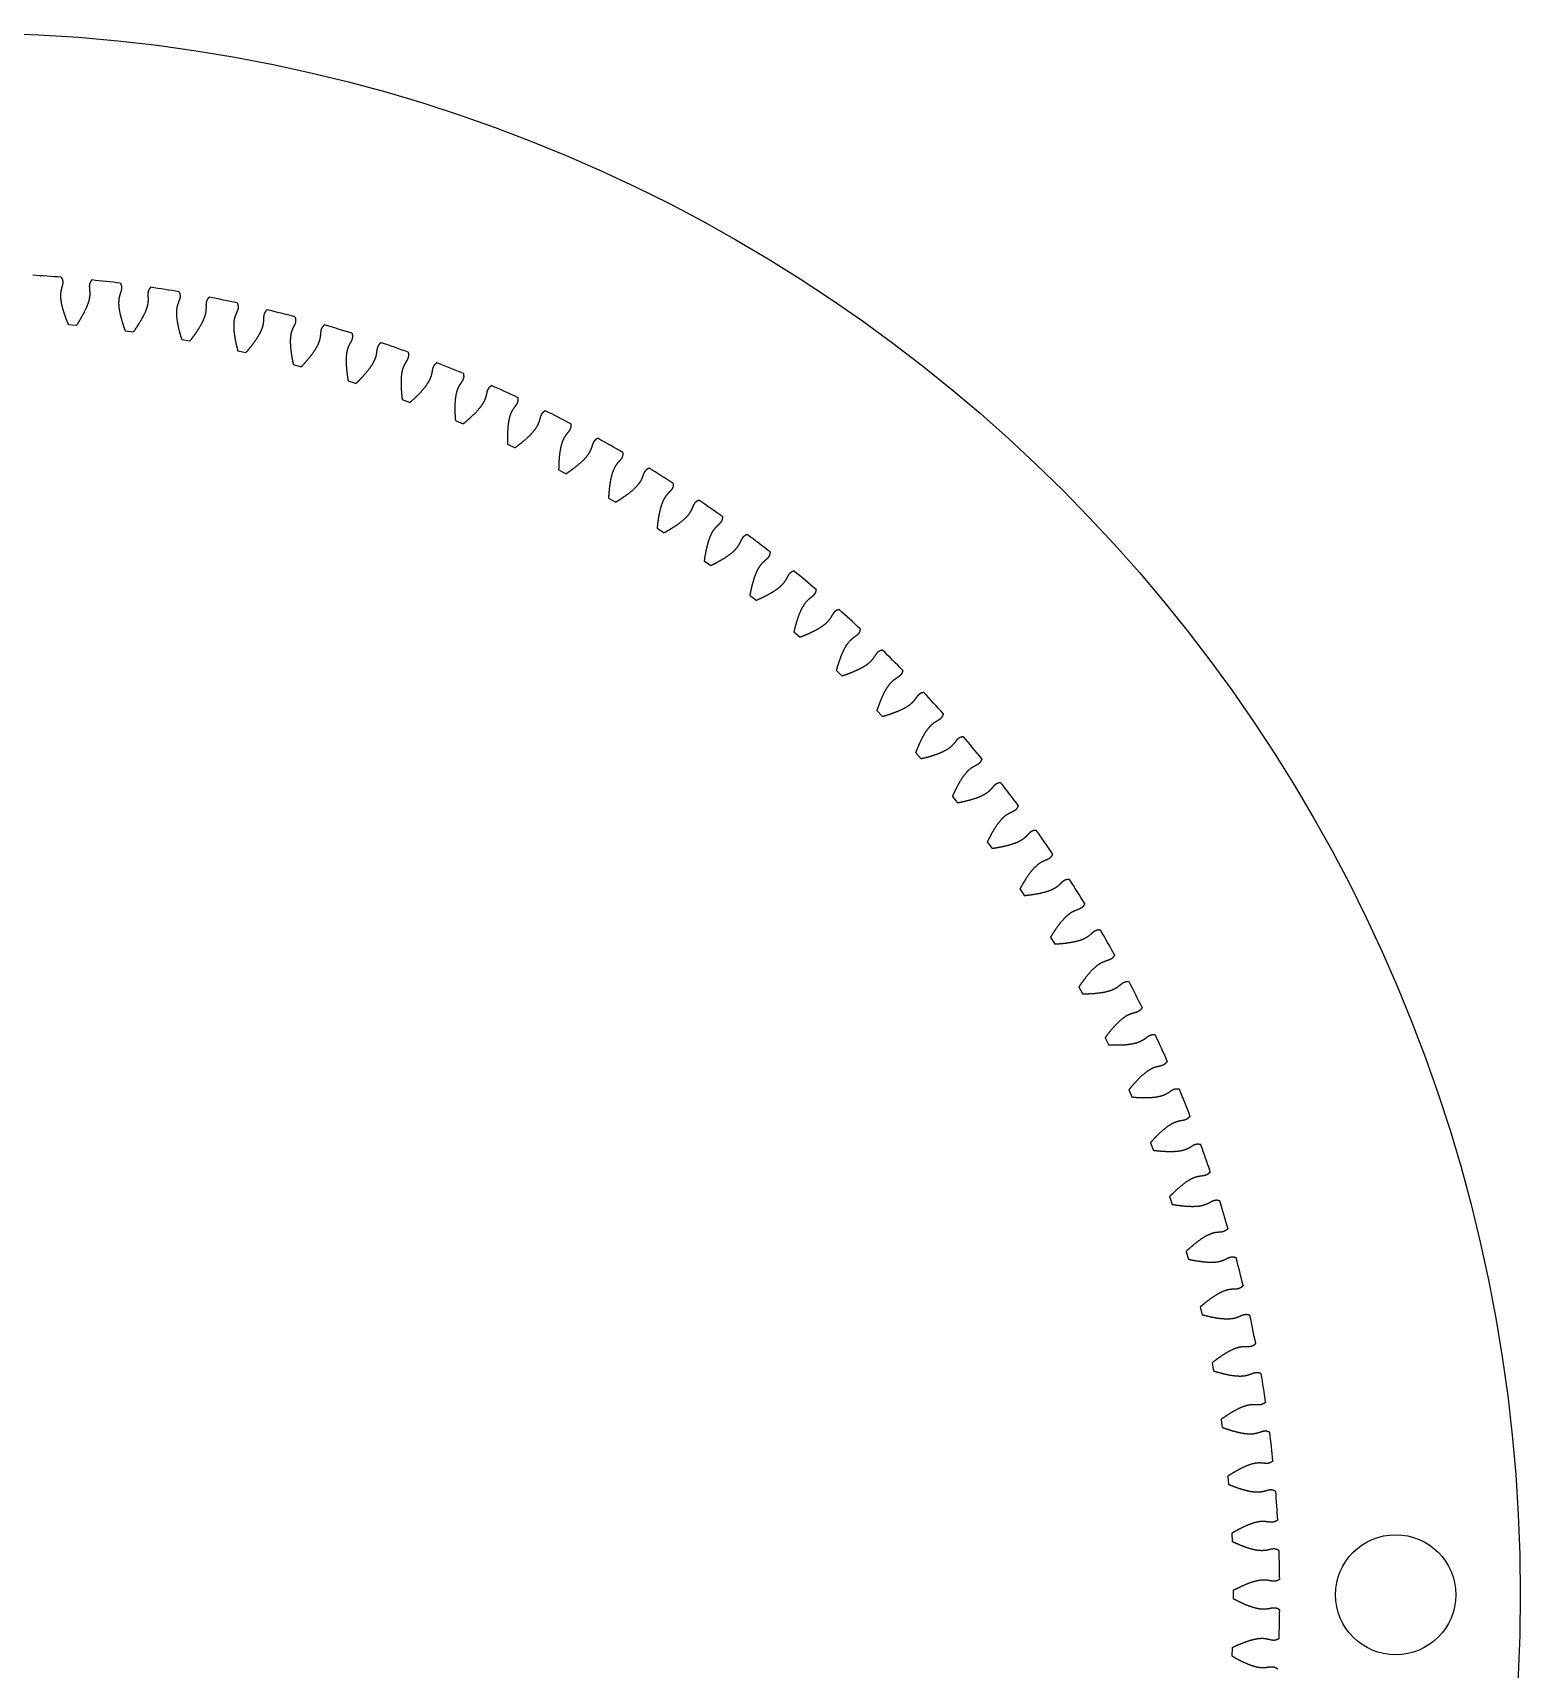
# Model space of a CAD drawing. Header units: millimetres. Extents: x 8 to 86, y -86 to -8.
# Drawn here: x 48.86 to 86, y -48.86 to -8 of the extents above; entities that cross this region are included whole.
import ezdxf

# ---------------------------------------------------------------- set-up
doc = ezdxf.new("R2010")
doc.units = ezdxf.units.MM
doc.layers.get('0').update_dxf_attribs({"linetype": 'CONTINUOUS'})

msp = doc.modelspace()

# ---------------------------------------------------------------- linework, layer by layer
for p, q in [((49.747, -15.284), (49.955, -15.303)), ((51.167, -15.439), (51.374, -15.467)), ((52.579, -15.658), (52.784, -15.695)), ((53.979, -15.94), (54.183, -15.986)), ((55.366, -16.284), (55.567, -16.34)), ((56.735, -16.691), (56.934, -16.755)), ((58.085, -17.158), (58.281, -17.231)), ((59.413, -17.685), (59.605, -17.767)), ((60.716, -18.272), (60.904, -18.362)), ((61.991, -18.916), (62.175, -19.015)), ((63.236, -19.617), (63.415, -19.724)), ((64.448, -20.373), (64.622, -20.488)), ((65.625, -21.182), (65.794, -21.305)), ((66.764, -22.044), (66.928, -22.174)), ((67.864, -22.956), (68.022, -23.093)), ((68.922, -23.916), (69.073, -24.061)), ((69.935, -24.923), (70.08, -25.074)), ((70.903, -25.974), (71.041, -26.132)), ((71.822, -27.068), (71.953, -27.231)), ((72.691, -28.201), (72.814, -28.371)), ((73.509, -29.373), (73.624, -29.548)), ((74.273, -30.58), (74.38, -30.76)), ((74.982, -31.82), (75.081, -32.004)), ((75.635, -33.091), (75.726, -33.279)), ((76.23, -34.39), (76.313, -34.582)), ((76.767, -35.714), (76.84, -35.91)), ((77.243, -37.06), (77.308, -37.259)), ((77.658, -38.427), (77.714, -38.629)), ((78.012, -39.811), (78.059, -40.015)), ((78.304, -41.21), (78.341, -41.416)), ((78.532, -42.62), (78.56, -42.828)), ((78.696, -44.039), (78.715, -44.248)), ((78.797, -45.464), (78.807, -45.673)), ((78.834, -46.893), (78.834, -47.102)), ((78.807, -48.321), (78.798, -48.53))]:
    msp.add_line(p, q)
for centre, radius in [((47, -47), 39), ((82.889, -47), 1.5)]:
    msp.add_circle(centre, radius)
for start, end in [(85.5287, 86.7685), (82.9573, 84.1971), (80.3859, 81.6257), (77.8144, 79.0543), (75.243, 76.4828), (72.6716, 73.9114), (70.1002, 71.34), (67.5287, 68.7685), (64.9573, 66.1971), (62.3859, 63.6257), (59.8144, 61.0543), (57.243, 58.4828), (54.6716, 55.9114), (52.1002, 53.34), (49.5287, 50.7685), (46.9573, 48.1971), (44.3859, 45.6257), (41.8144, 43.0543), (39.243, 40.4828), (36.6716, 37.9114), (34.1002, 35.34), (31.5287, 32.7685), (28.9573, 30.1971), (26.3859, 27.6257), (23.8144, 25.0543), (21.243, 22.4828), (18.6716, 19.9114), (16.1002, 17.34), (13.5287, 14.7685), (10.9573, 12.1971), (8.3859, 9.6257), (5.8144, 7.0543), (3.243, 4.4828), (0.6716, 1.9114), (358.1002, 359.34)]:
    msp.add_arc((47, -47), 32.996, start, end)
for points, knots in [([(49.572, -14.104), (49.579, -14.115), (49.59, -14.136), (49.603, -14.168), (49.613, -14.208), (49.611, -14.257), (49.6, -14.308), (49.583, -14.362), (49.566, -14.425), (49.554, -14.499), (49.551, -14.587), (49.56, -14.692), (49.584, -14.813), (49.622, -14.952), (49.665, -15.077), (49.703, -15.178), (49.732, -15.248), (49.747, -15.284)], [0.1345052, 0.1345052, 0.1345052, 0.1345052, 0.1345052, 0.1345052, 0.2, 0.2666667, 0.3333333, 0.4, 0.4666667, 0.5333333, 0.6, 0.6666667, 0.7333333, 0.8, 0.8666667, 0.9333333, 1, 1, 1, 1, 1, 1]), ([(50.336, -14.173), (50.328, -14.182), (50.313, -14.201), (50.294, -14.23), (50.278, -14.268), (50.271, -14.316), (50.273, -14.368), (50.28, -14.425), (50.286, -14.489), (50.285, -14.564), (50.272, -14.652), (50.244, -14.753), (50.199, -14.868), (50.136, -14.998), (50.072, -15.113), (50.017, -15.206), (49.976, -15.27), (49.955, -15.303)], [0.1347828, 0.1347828, 0.1347828, 0.1347828, 0.1347828, 0.1347828, 0.2, 0.2666667, 0.3333333, 0.4, 0.4666667, 0.5333333, 0.6, 0.6666667, 0.7333333, 0.8, 0.8666667, 0.9333333, 1, 1, 1, 1, 1, 1]), ([(51.046, -14.253), (51.052, -14.264), (51.062, -14.285), (51.074, -14.317), (51.081, -14.358), (51.078, -14.407), (51.064, -14.457), (51.045, -14.511), (51.025, -14.573), (51.009, -14.646), (51.002, -14.734), (51.007, -14.839), (51.026, -14.962), (51.058, -15.102), (51.094, -15.229), (51.128, -15.331), (51.153, -15.403), (51.167, -15.439)], [0.1345052, 0.1345052, 0.1345052, 0.1345052, 0.1345052, 0.1345052, 0.2, 0.2666667, 0.3333333, 0.4, 0.4666667, 0.5333333, 0.6, 0.6666667, 0.7333333, 0.8, 0.8666667, 0.9333333, 1, 1, 1, 1, 1, 1]), ([(51.806, -14.355), (51.797, -14.364), (51.781, -14.383), (51.761, -14.41), (51.743, -14.448), (51.734, -14.496), (51.734, -14.548), (51.738, -14.605), (51.741, -14.669), (51.737, -14.744), (51.72, -14.831), (51.687, -14.931), (51.637, -15.044), (51.569, -15.171), (51.5, -15.283), (51.44, -15.373), (51.397, -15.436), (51.374, -15.467)], [0.1347828, 0.1347828, 0.1347828, 0.1347828, 0.1347828, 0.1347828, 0.2, 0.2666667, 0.3333333, 0.4, 0.4666667, 0.5333333, 0.6, 0.6666667, 0.7333333, 0.8, 0.8666667, 0.9333333, 1, 1, 1, 1, 1, 1]), ([(52.511, -14.467), (52.516, -14.478), (52.526, -14.501), (52.536, -14.533), (52.542, -14.574), (52.536, -14.623), (52.52, -14.672), (52.498, -14.725), (52.476, -14.786), (52.457, -14.858), (52.446, -14.946), (52.446, -15.051), (52.459, -15.175), (52.485, -15.316), (52.516, -15.444), (52.545, -15.548), (52.567, -15.621), (52.579, -15.658)], [0.1345052, 0.1345052, 0.1345052, 0.1345052, 0.1345052, 0.1345052, 0.2, 0.2666667, 0.3333333, 0.4, 0.4666667, 0.5333333, 0.6, 0.6666667, 0.7333333, 0.8, 0.8666667, 0.9333333, 1, 1, 1, 1, 1, 1]), ([(53.265, -14.604), (53.256, -14.612), (53.24, -14.63), (53.219, -14.657), (53.199, -14.693), (53.187, -14.741), (53.185, -14.793), (53.187, -14.85), (53.187, -14.915), (53.179, -14.989), (53.158, -15.075), (53.121, -15.173), (53.066, -15.285), (52.992, -15.408), (52.918, -15.517), (52.855, -15.604), (52.808, -15.665), (52.784, -15.695)], [0.1347828, 0.1347828, 0.1347828, 0.1347828, 0.1347828, 0.1347828, 0.2, 0.2666667, 0.3333333, 0.4, 0.4666667, 0.5333333, 0.6, 0.6666667, 0.7333333, 0.8, 0.8666667, 0.9333333, 1, 1, 1, 1, 1, 1]), ([(53.965, -14.747), (53.97, -14.759), (53.978, -14.781), (53.987, -14.814), (53.991, -14.855), (53.983, -14.904), (53.965, -14.953), (53.941, -15.004), (53.915, -15.064), (53.893, -15.136), (53.879, -15.223), (53.874, -15.328), (53.881, -15.452), (53.901, -15.594), (53.926, -15.723), (53.95, -15.829), (53.969, -15.902), (53.979, -15.94)], [0.1345052, 0.1345052, 0.1345052, 0.1345052, 0.1345052, 0.1345052, 0.2, 0.2666667, 0.3333333, 0.4, 0.4666667, 0.5333333, 0.6, 0.6666667, 0.7333333, 0.8, 0.8666667, 0.9333333, 1, 1, 1, 1, 1, 1]), ([(54.712, -14.918), (54.703, -14.926), (54.686, -14.943), (54.663, -14.968), (54.642, -15.004), (54.628, -15.051), (54.624, -15.103), (54.623, -15.16), (54.62, -15.225), (54.609, -15.299), (54.584, -15.384), (54.543, -15.48), (54.483, -15.589), (54.404, -15.709), (54.325, -15.814), (54.257, -15.898), (54.208, -15.957), (54.183, -15.986)], [0.1347828, 0.1347828, 0.1347828, 0.1347828, 0.1347828, 0.1347828, 0.2, 0.2666667, 0.3333333, 0.4, 0.4666667, 0.5333333, 0.6, 0.6666667, 0.7333333, 0.8, 0.8666667, 0.9333333, 1, 1, 1, 1, 1, 1]), ([(55.405, -15.092), (55.409, -15.104), (55.417, -15.127), (55.424, -15.16), (55.426, -15.201), (55.416, -15.25), (55.396, -15.297), (55.369, -15.348), (55.341, -15.406), (55.316, -15.477), (55.297, -15.563), (55.288, -15.668), (55.29, -15.792), (55.303, -15.936), (55.322, -16.066), (55.342, -16.172), (55.357, -16.246), (55.366, -16.284)], [0.1345052, 0.1345052, 0.1345052, 0.1345052, 0.1345052, 0.1345052, 0.2, 0.2666667, 0.3333333, 0.4, 0.4666667, 0.5333333, 0.6, 0.6666667, 0.7333333, 0.8, 0.8666667, 0.9333333, 1, 1, 1, 1, 1, 1]), ([(56.144, -15.296), (56.134, -15.304), (56.116, -15.32), (56.093, -15.344), (56.07, -15.379), (56.054, -15.426), (56.047, -15.477), (56.044, -15.534), (56.038, -15.598), (56.024, -15.672), (55.995, -15.756), (55.949, -15.85), (55.885, -15.956), (55.8, -16.073), (55.717, -16.174), (55.645, -16.255), (55.594, -16.311), (55.567, -16.34)], [0.1347828, 0.1347828, 0.1347828, 0.1347828, 0.1347828, 0.1347828, 0.2, 0.2666667, 0.3333333, 0.4, 0.4666667, 0.5333333, 0.6, 0.6666667, 0.7333333, 0.8, 0.8666667, 0.9333333, 1, 1, 1, 1, 1, 1]), ([(56.828, -15.501), (56.832, -15.513), (56.838, -15.537), (56.844, -15.57), (56.844, -15.611), (56.832, -15.659), (56.809, -15.706), (56.781, -15.755), (56.75, -15.812), (56.722, -15.882), (56.699, -15.967), (56.685, -16.071), (56.682, -16.195), (56.688, -16.339), (56.702, -16.47), (56.717, -16.577), (56.729, -16.652), (56.735, -16.691)], [0.1345052, 0.1345052, 0.1345052, 0.1345052, 0.1345052, 0.1345052, 0.2, 0.2666667, 0.3333333, 0.4, 0.4666667, 0.5333333, 0.6, 0.6666667, 0.7333333, 0.8, 0.8666667, 0.9333333, 1, 1, 1, 1, 1, 1]), ([(57.557, -15.738), (57.547, -15.745), (57.528, -15.761), (57.504, -15.784), (57.48, -15.818), (57.462, -15.864), (57.452, -15.915), (57.446, -15.971), (57.438, -16.036), (57.42, -16.108), (57.388, -16.191), (57.338, -16.283), (57.268, -16.386), (57.179, -16.498), (57.091, -16.596), (57.016, -16.674), (56.962, -16.728), (56.934, -16.755)], [0.1347828, 0.1347828, 0.1347828, 0.1347828, 0.1347828, 0.1347828, 0.2, 0.2666667, 0.3333333, 0.4, 0.4666667, 0.5333333, 0.6, 0.6666667, 0.7333333, 0.8, 0.8666667, 0.9333333, 1, 1, 1, 1, 1, 1]), ([(58.231, -15.974), (58.235, -15.986), (58.24, -16.01), (58.244, -16.043), (58.242, -16.085), (58.228, -16.132), (58.204, -16.178), (58.173, -16.226), (58.14, -16.281), (58.108, -16.349), (58.082, -16.434), (58.063, -16.537), (58.054, -16.661), (58.054, -16.805), (58.062, -16.936), (58.072, -17.044), (58.08, -17.119), (58.085, -17.158)], [0.1345052, 0.1345052, 0.1345052, 0.1345052, 0.1345052, 0.1345052, 0.2, 0.2666667, 0.3333333, 0.4, 0.4666667, 0.5333333, 0.6, 0.6666667, 0.7333333, 0.8, 0.8666667, 0.9333333, 1, 1, 1, 1, 1, 1]), ([(58.949, -16.243), (58.939, -16.25), (58.919, -16.264), (58.894, -16.287), (58.868, -16.319), (58.848, -16.364), (58.836, -16.415), (58.828, -16.471), (58.816, -16.535), (58.795, -16.607), (58.76, -16.688), (58.706, -16.778), (58.632, -16.877), (58.537, -16.986), (58.445, -17.08), (58.366, -17.154), (58.31, -17.205), (58.281, -17.231)], [0.1347828, 0.1347828, 0.1347828, 0.1347828, 0.1347828, 0.1347828, 0.2, 0.2666667, 0.3333333, 0.4, 0.4666667, 0.5333333, 0.6, 0.6666667, 0.7333333, 0.8, 0.8666667, 0.9333333, 1, 1, 1, 1, 1, 1]), ([(59.612, -16.509), (59.615, -16.521), (59.619, -16.545), (59.622, -16.579), (59.618, -16.62), (59.602, -16.667), (59.575, -16.711), (59.542, -16.758), (59.507, -16.812), (59.472, -16.878), (59.442, -16.962), (59.419, -17.064), (59.404, -17.187), (59.397, -17.331), (59.399, -17.463), (59.405, -17.57), (59.41, -17.646), (59.413, -17.685)], [0.1345052, 0.1345052, 0.1345052, 0.1345052, 0.1345052, 0.1345052, 0.2, 0.2666667, 0.3333333, 0.4, 0.4666667, 0.5333333, 0.6, 0.6666667, 0.7333333, 0.8, 0.8666667, 0.9333333, 1, 1, 1, 1, 1, 1]), ([(60.317, -16.81), (60.306, -16.817), (60.286, -16.83), (60.26, -16.851), (60.233, -16.883), (60.21, -16.927), (60.197, -16.977), (60.186, -17.033), (60.171, -17.096), (60.147, -17.167), (60.108, -17.246), (60.05, -17.333), (59.971, -17.43), (59.872, -17.534), (59.775, -17.623), (59.694, -17.694), (59.636, -17.743), (59.605, -17.767)], [0.1347828, 0.1347828, 0.1347828, 0.1347828, 0.1347828, 0.1347828, 0.2, 0.2666667, 0.3333333, 0.4, 0.4666667, 0.5333333, 0.6, 0.6666667, 0.7333333, 0.8, 0.8666667, 0.9333333, 1, 1, 1, 1, 1, 1]), ([(60.967, -17.105), (60.969, -17.118), (60.973, -17.142), (60.974, -17.176), (60.968, -17.217), (60.95, -17.263), (60.921, -17.306), (60.886, -17.351), (60.848, -17.404), (60.811, -17.468), (60.777, -17.55), (60.749, -17.651), (60.729, -17.774), (60.716, -17.917), (60.712, -18.049), (60.712, -18.157), (60.714, -18.233), (60.716, -18.272)], [0.1345052, 0.1345052, 0.1345052, 0.1345052, 0.1345052, 0.1345052, 0.2, 0.2666667, 0.3333333, 0.4, 0.4666667, 0.5333333, 0.6, 0.6666667, 0.7333333, 0.8, 0.8666667, 0.9333333, 1, 1, 1, 1, 1, 1]), ([(61.658, -17.438), (61.647, -17.444), (61.626, -17.457), (61.599, -17.477), (61.571, -17.507), (61.546, -17.55), (61.53, -17.599), (61.517, -17.654), (61.5, -17.717), (61.472, -17.787), (61.43, -17.864), (61.368, -17.949), (61.285, -18.041), (61.181, -18.141), (61.081, -18.226), (60.996, -18.293), (60.935, -18.339), (60.904, -18.362)], [0.1347828, 0.1347828, 0.1347828, 0.1347828, 0.1347828, 0.1347828, 0.2, 0.2666667, 0.3333333, 0.4, 0.4666667, 0.5333333, 0.6, 0.6666667, 0.7333333, 0.8, 0.8666667, 0.9333333, 1, 1, 1, 1, 1, 1]), ([(62.294, -17.762), (62.296, -17.775), (62.298, -17.799), (62.298, -17.833), (62.29, -17.874), (62.27, -17.918), (62.24, -17.96), (62.203, -18.004), (62.162, -18.055), (62.122, -18.118), (62.085, -18.198), (62.052, -18.298), (62.026, -18.419), (62.007, -18.562), (61.997, -18.693), (61.993, -18.801), (61.991, -18.877), (61.991, -18.916)], [0.1345052, 0.1345052, 0.1345052, 0.1345052, 0.1345052, 0.1345052, 0.2, 0.2666667, 0.3333333, 0.4, 0.4666667, 0.5333333, 0.6, 0.6666667, 0.7333333, 0.8, 0.8666667, 0.9333333, 1, 1, 1, 1, 1, 1]), ([(62.97, -18.126), (62.958, -18.131), (62.937, -18.142), (62.909, -18.161), (62.879, -18.19), (62.853, -18.232), (62.835, -18.28), (62.819, -18.335), (62.799, -18.397), (62.768, -18.465), (62.722, -18.541), (62.657, -18.623), (62.57, -18.711), (62.461, -18.806), (62.357, -18.887), (62.27, -18.95), (62.207, -18.993), (62.175, -19.015)], [0.1347828, 0.1347828, 0.1347828, 0.1347828, 0.1347828, 0.1347828, 0.2, 0.2666667, 0.3333333, 0.4, 0.4666667, 0.5333333, 0.6, 0.6666667, 0.7333333, 0.8, 0.8666667, 0.9333333, 1, 1, 1, 1, 1, 1]), ([(63.591, -18.478), (63.592, -18.49), (63.593, -18.515), (63.591, -18.549), (63.582, -18.589), (63.559, -18.633), (63.527, -18.673), (63.488, -18.715), (63.446, -18.764), (63.402, -18.825), (63.362, -18.904), (63.325, -19.002), (63.293, -19.122), (63.268, -19.264), (63.252, -19.394), (63.243, -19.502), (63.238, -19.578), (63.236, -19.617)], [0.1345052, 0.1345052, 0.1345052, 0.1345052, 0.1345052, 0.1345052, 0.2, 0.2666667, 0.3333333, 0.4, 0.4666667, 0.5333333, 0.6, 0.6666667, 0.7333333, 0.8, 0.8666667, 0.9333333, 1, 1, 1, 1, 1, 1]), ([(64.249, -18.871), (64.238, -18.876), (64.216, -18.887), (64.187, -18.904), (64.156, -18.932), (64.128, -18.972), (64.107, -19.02), (64.089, -19.074), (64.066, -19.134), (64.033, -19.201), (63.983, -19.275), (63.914, -19.354), (63.823, -19.438), (63.711, -19.528), (63.603, -19.604), (63.513, -19.663), (63.449, -19.704), (63.415, -19.724)], [0.1347828, 0.1347828, 0.1347828, 0.1347828, 0.1347828, 0.1347828, 0.2, 0.2666667, 0.3333333, 0.4, 0.4666667, 0.5333333, 0.6, 0.6666667, 0.7333333, 0.8, 0.8666667, 0.9333333, 1, 1, 1, 1, 1, 1]), ([(64.854, -19.251), (64.854, -19.263), (64.854, -19.288), (64.851, -19.322), (64.84, -19.362), (64.815, -19.404), (64.781, -19.443), (64.741, -19.483), (64.696, -19.53), (64.65, -19.589), (64.606, -19.666), (64.565, -19.763), (64.528, -19.881), (64.496, -20.022), (64.474, -20.151), (64.46, -20.258), (64.452, -20.334), (64.448, -20.373)], [0.1345052, 0.1345052, 0.1345052, 0.1345052, 0.1345052, 0.1345052, 0.2, 0.2666667, 0.3333333, 0.4, 0.4666667, 0.5333333, 0.6, 0.6666667, 0.7333333, 0.8, 0.8666667, 0.9333333, 1, 1, 1, 1, 1, 1]), ([(65.494, -19.673), (65.482, -19.678), (65.46, -19.687), (65.43, -19.704), (65.398, -19.729), (65.368, -19.769), (65.345, -19.815), (65.325, -19.869), (65.299, -19.928), (65.263, -19.994), (65.21, -20.065), (65.137, -20.14), (65.043, -20.221), (64.926, -20.306), (64.816, -20.377), (64.723, -20.432), (64.657, -20.469), (64.622, -20.488)], [0.1347828, 0.1347828, 0.1347828, 0.1347828, 0.1347828, 0.1347828, 0.2, 0.2666667, 0.3333333, 0.4, 0.4666667, 0.5333333, 0.6, 0.6666667, 0.7333333, 0.8, 0.8666667, 0.9333333, 1, 1, 1, 1, 1, 1]), ([(66.081, -20.08), (66.081, -20.092), (66.08, -20.117), (66.075, -20.15), (66.062, -20.19), (66.035, -20.231), (66, -20.269), (65.957, -20.307), (65.91, -20.352), (65.862, -20.409), (65.814, -20.483), (65.769, -20.578), (65.727, -20.695), (65.689, -20.834), (65.661, -20.962), (65.642, -21.069), (65.63, -21.144), (65.625, -21.182)], [0.1345052, 0.1345052, 0.1345052, 0.1345052, 0.1345052, 0.1345052, 0.2, 0.2666667, 0.3333333, 0.4, 0.4666667, 0.5333333, 0.6, 0.6666667, 0.7333333, 0.8, 0.8666667, 0.9333333, 1, 1, 1, 1, 1, 1]), ([(66.701, -20.531), (66.689, -20.534), (66.666, -20.543), (66.636, -20.558), (66.603, -20.582), (66.571, -20.62), (66.547, -20.666), (66.523, -20.718), (66.495, -20.776), (66.456, -20.84), (66.4, -20.909), (66.324, -20.981), (66.226, -21.057), (66.106, -21.137), (65.992, -21.203), (65.897, -21.253), (65.829, -21.288), (65.794, -21.305)], [0.1347828, 0.1347828, 0.1347828, 0.1347828, 0.1347828, 0.1347828, 0.2, 0.2666667, 0.3333333, 0.4, 0.4666667, 0.5333333, 0.6, 0.6666667, 0.7333333, 0.8, 0.8666667, 0.9333333, 1, 1, 1, 1, 1, 1]), ([(67.269, -20.963), (67.269, -20.975), (67.266, -21), (67.26, -21.033), (67.245, -21.072), (67.217, -21.112), (67.18, -21.148), (67.136, -21.185), (67.087, -21.227), (67.036, -21.282), (66.985, -21.354), (66.935, -21.447), (66.888, -21.561), (66.844, -21.699), (66.81, -21.826), (66.787, -21.931), (66.772, -22.006), (66.764, -22.044)], [0.1345052, 0.1345052, 0.1345052, 0.1345052, 0.1345052, 0.1345052, 0.2, 0.2666667, 0.3333333, 0.4, 0.4666667, 0.5333333, 0.6, 0.6666667, 0.7333333, 0.8, 0.8666667, 0.9333333, 1, 1, 1, 1, 1, 1]), ([(67.869, -21.441), (67.857, -21.444), (67.834, -21.452), (67.803, -21.466), (67.768, -21.488), (67.735, -21.525), (67.708, -21.569), (67.683, -21.62), (67.652, -21.678), (67.61, -21.739), (67.551, -21.805), (67.472, -21.874), (67.371, -21.946), (67.247, -22.02), (67.13, -22.081), (67.033, -22.127), (66.964, -22.159), (66.928, -22.174)], [0.1347828, 0.1347828, 0.1347828, 0.1347828, 0.1347828, 0.1347828, 0.2, 0.2666667, 0.3333333, 0.4, 0.4666667, 0.5333333, 0.6, 0.6666667, 0.7333333, 0.8, 0.8666667, 0.9333333, 1, 1, 1, 1, 1, 1]), ([(68.417, -21.899), (68.416, -21.911), (68.413, -21.935), (68.405, -21.968), (68.388, -22.006), (68.358, -22.045), (68.319, -22.08), (68.274, -22.114), (68.223, -22.154), (68.17, -22.207), (68.115, -22.277), (68.062, -22.367), (68.009, -22.479), (67.959, -22.614), (67.92, -22.74), (67.892, -22.844), (67.873, -22.918), (67.864, -22.956)], [0.1345052, 0.1345052, 0.1345052, 0.1345052, 0.1345052, 0.1345052, 0.2, 0.2666667, 0.3333333, 0.4, 0.4666667, 0.5333333, 0.6, 0.6666667, 0.7333333, 0.8, 0.8666667, 0.9333333, 1, 1, 1, 1, 1, 1]), ([(68.994, -22.403), (68.982, -22.406), (68.959, -22.412), (68.927, -22.425), (68.892, -22.446), (68.857, -22.481), (68.828, -22.524), (68.801, -22.574), (68.768, -22.63), (68.723, -22.69), (68.661, -22.753), (68.579, -22.818), (68.474, -22.885), (68.347, -22.953), (68.228, -23.009), (68.129, -23.051), (68.058, -23.079), (68.022, -23.093)], [0.1347828, 0.1347828, 0.1347828, 0.1347828, 0.1347828, 0.1347828, 0.2, 0.2666667, 0.3333333, 0.4, 0.4666667, 0.5333333, 0.6, 0.6666667, 0.7333333, 0.8, 0.8666667, 0.9333333, 1, 1, 1, 1, 1, 1]), ([(69.521, -22.885), (69.52, -22.897), (69.515, -22.921), (69.506, -22.954), (69.488, -22.991), (69.456, -23.029), (69.416, -23.061), (69.369, -23.093), (69.316, -23.131), (69.261, -23.182), (69.203, -23.249), (69.146, -23.337), (69.088, -23.447), (69.032, -23.579), (68.987, -23.703), (68.954, -23.806), (68.933, -23.879), (68.922, -23.916)], [0.1345052, 0.1345052, 0.1345052, 0.1345052, 0.1345052, 0.1345052, 0.2, 0.2666667, 0.3333333, 0.4, 0.4666667, 0.5333333, 0.6, 0.6666667, 0.7333333, 0.8, 0.8666667, 0.9333333, 1, 1, 1, 1, 1, 1]), ([(70.076, -23.415), (70.064, -23.417), (70.04, -23.422), (70.008, -23.433), (69.971, -23.453), (69.935, -23.486), (69.905, -23.528), (69.875, -23.577), (69.839, -23.631), (69.792, -23.689), (69.727, -23.749), (69.642, -23.811), (69.534, -23.873), (69.405, -23.935), (69.283, -23.986), (69.182, -24.023), (69.11, -24.048), (69.073, -24.061)], [0.1347828, 0.1347828, 0.1347828, 0.1347828, 0.1347828, 0.1347828, 0.2, 0.2666667, 0.3333333, 0.4, 0.4666667, 0.5333333, 0.6, 0.6666667, 0.7333333, 0.8, 0.8666667, 0.9333333, 1, 1, 1, 1, 1, 1]), ([(70.581, -23.919), (70.579, -23.932), (70.573, -23.955), (70.562, -23.988), (70.543, -24.024), (70.509, -24.06), (70.467, -24.091), (70.419, -24.121), (70.365, -24.157), (70.307, -24.204), (70.247, -24.269), (70.185, -24.354), (70.123, -24.461), (70.06, -24.591), (70.01, -24.713), (69.973, -24.814), (69.948, -24.886), (69.935, -24.923)], [0.1345052, 0.1345052, 0.1345052, 0.1345052, 0.1345052, 0.1345052, 0.2, 0.2666667, 0.3333333, 0.4, 0.4666667, 0.5333333, 0.6, 0.6666667, 0.7333333, 0.8, 0.8666667, 0.9333333, 1, 1, 1, 1, 1, 1]), ([(71.111, -24.474), (71.098, -24.475), (71.075, -24.48), (71.042, -24.489), (71.005, -24.507), (70.967, -24.539), (70.935, -24.579), (70.902, -24.626), (70.864, -24.679), (70.814, -24.735), (70.747, -24.792), (70.659, -24.85), (70.549, -24.907), (70.417, -24.964), (70.293, -25.008), (70.19, -25.041), (70.118, -25.063), (70.08, -25.074)], [0.1347828, 0.1347828, 0.1347828, 0.1347828, 0.1347828, 0.1347828, 0.2, 0.2666667, 0.3333333, 0.4, 0.4666667, 0.5333333, 0.6, 0.6666667, 0.7333333, 0.8, 0.8666667, 0.9333333, 1, 1, 1, 1, 1, 1]), ([(71.593, -25.001), (71.59, -25.013), (71.583, -25.036), (71.571, -25.068), (71.55, -25.104), (71.515, -25.138), (71.472, -25.167), (71.422, -25.195), (71.366, -25.228), (71.306, -25.273), (71.243, -25.335), (71.178, -25.417), (71.111, -25.521), (71.043, -25.648), (70.987, -25.768), (70.945, -25.867), (70.917, -25.938), (70.903, -25.974)], [0.1345052, 0.1345052, 0.1345052, 0.1345052, 0.1345052, 0.1345052, 0.2, 0.2666667, 0.3333333, 0.4, 0.4666667, 0.5333333, 0.6, 0.6666667, 0.7333333, 0.8, 0.8666667, 0.9333333, 1, 1, 1, 1, 1, 1]), ([(72.097, -25.578), (72.085, -25.579), (72.061, -25.582), (72.028, -25.59), (71.99, -25.607), (71.951, -25.637), (71.916, -25.676), (71.882, -25.721), (71.842, -25.772), (71.789, -25.825), (71.72, -25.88), (71.629, -25.933), (71.517, -25.986), (71.382, -26.037), (71.256, -26.076), (71.152, -26.104), (71.079, -26.122), (71.041, -26.132)], [0.1347828, 0.1347828, 0.1347828, 0.1347828, 0.1347828, 0.1347828, 0.2, 0.2666667, 0.3333333, 0.4, 0.4666667, 0.5333333, 0.6, 0.6666667, 0.7333333, 0.8, 0.8666667, 0.9333333, 1, 1, 1, 1, 1, 1]), ([(72.555, -26.126), (72.551, -26.138), (72.544, -26.161), (72.53, -26.192), (72.507, -26.227), (72.471, -26.26), (72.427, -26.287), (72.375, -26.312), (72.318, -26.343), (72.256, -26.385), (72.191, -26.444), (72.122, -26.524), (72.05, -26.625), (71.976, -26.749), (71.916, -26.865), (71.869, -26.963), (71.838, -27.032), (71.822, -27.068)], [0.1345052, 0.1345052, 0.1345052, 0.1345052, 0.1345052, 0.1345052, 0.2, 0.2666667, 0.3333333, 0.4, 0.4666667, 0.5333333, 0.6, 0.6666667, 0.7333333, 0.8, 0.8666667, 0.9333333, 1, 1, 1, 1, 1, 1]), ([(73.033, -26.726), (73.02, -26.726), (72.996, -26.728), (72.963, -26.735), (72.924, -26.749), (72.884, -26.778), (72.848, -26.815), (72.812, -26.859), (72.769, -26.908), (72.714, -26.959), (72.642, -27.01), (72.55, -27.06), (72.435, -27.107), (72.298, -27.152), (72.171, -27.185), (72.065, -27.209), (71.991, -27.224), (71.953, -27.231)], [0.1347828, 0.1347828, 0.1347828, 0.1347828, 0.1347828, 0.1347828, 0.2, 0.2666667, 0.3333333, 0.4, 0.4666667, 0.5333333, 0.6, 0.6666667, 0.7333333, 0.8, 0.8666667, 0.9333333, 1, 1, 1, 1, 1, 1]), ([(73.466, -27.294), (73.462, -27.306), (73.453, -27.328), (73.438, -27.359), (73.414, -27.392), (73.376, -27.424), (73.33, -27.448), (73.278, -27.472), (73.22, -27.5), (73.156, -27.539), (73.088, -27.595), (73.015, -27.671), (72.939, -27.769), (72.86, -27.889), (72.794, -28.003), (72.743, -28.099), (72.709, -28.166), (72.691, -28.201)], [0.1345052, 0.1345052, 0.1345052, 0.1345052, 0.1345052, 0.1345052, 0.2, 0.2666667, 0.3333333, 0.4, 0.4666667, 0.5333333, 0.6, 0.6666667, 0.7333333, 0.8, 0.8666667, 0.9333333, 1, 1, 1, 1, 1, 1]), ([(73.916, -27.914), (73.904, -27.914), (73.88, -27.915), (73.846, -27.92), (73.807, -27.933), (73.765, -27.959), (73.728, -27.995), (73.689, -28.037), (73.645, -28.084), (73.588, -28.133), (73.513, -28.181), (73.418, -28.226), (73.302, -28.268), (73.163, -28.307), (73.034, -28.334), (72.928, -28.353), (72.853, -28.365), (72.814, -28.371)], [0.1347828, 0.1347828, 0.1347828, 0.1347828, 0.1347828, 0.1347828, 0.2, 0.2666667, 0.3333333, 0.4, 0.4666667, 0.5333333, 0.6, 0.6666667, 0.7333333, 0.8, 0.8666667, 0.9333333, 1, 1, 1, 1, 1, 1]), ([(74.323, -28.501), (74.319, -28.513), (74.309, -28.535), (74.293, -28.565), (74.267, -28.597), (74.227, -28.627), (74.181, -28.649), (74.128, -28.67), (74.068, -28.696), (74.003, -28.732), (73.932, -28.785), (73.856, -28.858), (73.776, -28.952), (73.691, -29.069), (73.62, -29.18), (73.565, -29.273), (73.528, -29.339), (73.509, -29.373)], [0.1345052, 0.1345052, 0.1345052, 0.1345052, 0.1345052, 0.1345052, 0.2, 0.2666667, 0.3333333, 0.4, 0.4666667, 0.5333333, 0.6, 0.6666667, 0.7333333, 0.8, 0.8666667, 0.9333333, 1, 1, 1, 1, 1, 1]), ([(74.746, -29.141), (74.733, -29.14), (74.709, -29.14), (74.675, -29.144), (74.635, -29.155), (74.592, -29.179), (74.553, -29.213), (74.513, -29.254), (74.467, -29.299), (74.407, -29.345), (74.331, -29.389), (74.234, -29.43), (74.116, -29.467), (73.975, -29.499), (73.846, -29.521), (73.739, -29.535), (73.663, -29.544), (73.624, -29.548)], [0.1347828, 0.1347828, 0.1347828, 0.1347828, 0.1347828, 0.1347828, 0.2, 0.2666667, 0.3333333, 0.4, 0.4666667, 0.5333333, 0.6, 0.6666667, 0.7333333, 0.8, 0.8666667, 0.9333333, 1, 1, 1, 1, 1, 1]), ([(75.125, -29.745), (75.121, -29.757), (75.11, -29.779), (75.092, -29.808), (75.065, -29.839), (75.024, -29.867), (74.977, -29.887), (74.923, -29.906), (74.862, -29.929), (74.795, -29.962), (74.722, -30.012), (74.643, -30.081), (74.558, -30.172), (74.469, -30.284), (74.393, -30.392), (74.334, -30.482), (74.293, -30.547), (74.273, -30.58)], [0.1345052, 0.1345052, 0.1345052, 0.1345052, 0.1345052, 0.1345052, 0.2, 0.2666667, 0.3333333, 0.4, 0.4666667, 0.5333333, 0.6, 0.6666667, 0.7333333, 0.8, 0.8666667, 0.9333333, 1, 1, 1, 1, 1, 1]), ([(75.519, -30.404), (75.506, -30.402), (75.482, -30.401), (75.448, -30.403), (75.408, -30.413), (75.364, -30.435), (75.324, -30.467), (75.282, -30.506), (75.233, -30.549), (75.172, -30.592), (75.094, -30.633), (74.995, -30.67), (74.875, -30.701), (74.733, -30.727), (74.603, -30.743), (74.495, -30.752), (74.419, -30.757), (74.38, -30.76)], [0.1347828, 0.1347828, 0.1347828, 0.1347828, 0.1347828, 0.1347828, 0.2, 0.2666667, 0.3333333, 0.4, 0.4666667, 0.5333333, 0.6, 0.6666667, 0.7333333, 0.8, 0.8666667, 0.9333333, 1, 1, 1, 1, 1, 1]), ([(75.871, -31.025), (75.866, -31.036), (75.854, -31.057), (75.835, -31.085), (75.807, -31.115), (75.765, -31.141), (75.716, -31.16), (75.662, -31.176), (75.6, -31.196), (75.532, -31.226), (75.456, -31.273), (75.374, -31.338), (75.286, -31.425), (75.191, -31.534), (75.11, -31.638), (75.047, -31.725), (75.004, -31.788), (74.982, -31.82)], [0.1345052, 0.1345052, 0.1345052, 0.1345052, 0.1345052, 0.1345052, 0.2, 0.2666667, 0.3333333, 0.4, 0.4666667, 0.5333333, 0.6, 0.6666667, 0.7333333, 0.8, 0.8666667, 0.9333333, 1, 1, 1, 1, 1, 1]), ([(76.235, -31.7), (76.222, -31.698), (76.198, -31.696), (76.164, -31.696), (76.124, -31.704), (76.079, -31.724), (76.037, -31.755), (75.993, -31.792), (75.943, -31.832), (75.88, -31.873), (75.8, -31.91), (75.699, -31.942), (75.578, -31.968), (75.436, -31.988), (75.304, -31.998), (75.197, -32.002), (75.12, -32.004), (75.081, -32.004)], [0.1347828, 0.1347828, 0.1347828, 0.1347828, 0.1347828, 0.1347828, 0.2, 0.2666667, 0.3333333, 0.4, 0.4666667, 0.5333333, 0.6, 0.6666667, 0.7333333, 0.8, 0.8666667, 0.9333333, 1, 1, 1, 1, 1, 1]), ([(76.559, -32.336), (76.553, -32.347), (76.541, -32.368), (76.52, -32.395), (76.49, -32.424), (76.447, -32.448), (76.398, -32.464), (76.343, -32.478), (76.28, -32.495), (76.21, -32.522), (76.133, -32.565), (76.048, -32.627), (75.956, -32.71), (75.856, -32.814), (75.771, -32.914), (75.704, -32.999), (75.658, -33.059), (75.635, -33.091)], [0.1345052, 0.1345052, 0.1345052, 0.1345052, 0.1345052, 0.1345052, 0.2, 0.2666667, 0.3333333, 0.4, 0.4666667, 0.5333333, 0.6, 0.6666667, 0.7333333, 0.8, 0.8666667, 0.9333333, 1, 1, 1, 1, 1, 1]), ([(76.892, -33.027), (76.879, -33.025), (76.855, -33.021), (76.821, -33.02), (76.78, -33.026), (76.735, -33.044), (76.692, -33.073), (76.646, -33.108), (76.594, -33.146), (76.529, -33.183), (76.448, -33.217), (76.346, -33.245), (76.224, -33.266), (76.08, -33.279), (75.949, -33.283), (75.841, -33.282), (75.765, -33.281), (75.726, -33.279)], [0.1347828, 0.1347828, 0.1347828, 0.1347828, 0.1347828, 0.1347828, 0.2, 0.2666667, 0.3333333, 0.4, 0.4666667, 0.5333333, 0.6, 0.6666667, 0.7333333, 0.8, 0.8666667, 0.9333333, 1, 1, 1, 1, 1, 1]), ([(77.187, -33.677), (77.181, -33.688), (77.167, -33.708), (77.146, -33.734), (77.115, -33.762), (77.07, -33.784), (77.021, -33.798), (76.965, -33.809), (76.901, -33.823), (76.831, -33.847), (76.751, -33.887), (76.664, -33.945), (76.568, -34.023), (76.464, -34.123), (76.374, -34.219), (76.304, -34.301), (76.255, -34.359), (76.23, -34.39)], [0.1345052, 0.1345052, 0.1345052, 0.1345052, 0.1345052, 0.1345052, 0.2, 0.2666667, 0.3333333, 0.4, 0.4666667, 0.5333333, 0.6, 0.6666667, 0.7333333, 0.8, 0.8666667, 0.9333333, 1, 1, 1, 1, 1, 1]), ([(77.489, -34.382), (77.476, -34.379), (77.452, -34.375), (77.419, -34.372), (77.377, -34.376), (77.331, -34.392), (77.286, -34.419), (77.24, -34.452), (77.186, -34.488), (77.119, -34.522), (77.036, -34.552), (76.934, -34.575), (76.811, -34.591), (76.667, -34.597), (76.535, -34.595), (76.427, -34.59), (76.352, -34.585), (76.313, -34.582)], [0.1347828, 0.1347828, 0.1347828, 0.1347828, 0.1347828, 0.1347828, 0.2, 0.2666667, 0.3333333, 0.4, 0.4666667, 0.5333333, 0.6, 0.6666667, 0.7333333, 0.8, 0.8666667, 0.9333333, 1, 1, 1, 1, 1, 1]), ([(77.754, -35.045), (77.747, -35.055), (77.733, -35.075), (77.711, -35.1), (77.678, -35.126), (77.633, -35.146), (77.583, -35.158), (77.526, -35.166), (77.463, -35.178), (77.391, -35.199), (77.31, -35.235), (77.22, -35.289), (77.12, -35.363), (77.012, -35.458), (76.918, -35.55), (76.844, -35.628), (76.793, -35.685), (76.767, -35.714)], [0.1345052, 0.1345052, 0.1345052, 0.1345052, 0.1345052, 0.1345052, 0.2, 0.2666667, 0.3333333, 0.4, 0.4666667, 0.5333333, 0.6, 0.6666667, 0.7333333, 0.8, 0.8666667, 0.9333333, 1, 1, 1, 1, 1, 1]), ([(78.024, -35.763), (78.012, -35.759), (77.988, -35.754), (77.955, -35.75), (77.913, -35.752), (77.866, -35.766), (77.82, -35.79), (77.772, -35.821), (77.717, -35.854), (77.649, -35.886), (77.564, -35.912), (77.461, -35.931), (77.337, -35.941), (77.193, -35.941), (77.062, -35.933), (76.955, -35.923), (76.879, -35.914), (76.84, -35.91)], [0.1347828, 0.1347828, 0.1347828, 0.1347828, 0.1347828, 0.1347828, 0.2, 0.2666667, 0.3333333, 0.4, 0.4666667, 0.5333333, 0.6, 0.6666667, 0.7333333, 0.8, 0.8666667, 0.9333333, 1, 1, 1, 1, 1, 1]), ([(78.26, -36.436), (78.252, -36.447), (78.237, -36.466), (78.214, -36.49), (78.18, -36.514), (78.134, -36.532), (78.083, -36.542), (78.026, -36.548), (77.962, -36.556), (77.89, -36.574), (77.807, -36.606), (77.715, -36.656), (77.612, -36.726), (77.5, -36.816), (77.402, -36.904), (77.324, -36.979), (77.27, -37.033), (77.243, -37.06)], [0.1345052, 0.1345052, 0.1345052, 0.1345052, 0.1345052, 0.1345052, 0.2, 0.2666667, 0.3333333, 0.4, 0.4666667, 0.5333333, 0.6, 0.6666667, 0.7333333, 0.8, 0.8666667, 0.9333333, 1, 1, 1, 1, 1, 1]), ([(78.497, -37.166), (78.485, -37.162), (78.462, -37.155), (78.428, -37.15), (78.387, -37.15), (78.339, -37.162), (78.292, -37.184), (78.243, -37.213), (78.186, -37.244), (78.117, -37.272), (78.031, -37.295), (77.927, -37.309), (77.803, -37.313), (77.659, -37.306), (77.528, -37.293), (77.421, -37.278), (77.346, -37.266), (77.308, -37.259)], [0.1347828, 0.1347828, 0.1347828, 0.1347828, 0.1347828, 0.1347828, 0.2, 0.2666667, 0.3333333, 0.4, 0.4666667, 0.5333333, 0.6, 0.6666667, 0.7333333, 0.8, 0.8666667, 0.9333333, 1, 1, 1, 1, 1, 1]), ([(78.702, -37.85), (78.694, -37.859), (78.678, -37.878), (78.654, -37.901), (78.619, -37.924), (78.572, -37.94), (78.521, -37.947), (78.464, -37.95), (78.4, -37.956), (78.326, -37.971), (78.242, -37.999), (78.148, -38.045), (78.042, -38.11), (77.926, -38.194), (77.824, -38.278), (77.743, -38.349), (77.687, -38.401), (77.658, -38.427)], [0.1345052, 0.1345052, 0.1345052, 0.1345052, 0.1345052, 0.1345052, 0.2, 0.2666667, 0.3333333, 0.4, 0.4666667, 0.5333333, 0.6, 0.6666667, 0.7333333, 0.8, 0.8666667, 0.9333333, 1, 1, 1, 1, 1, 1]), ([(78.906, -38.589), (78.895, -38.584), (78.872, -38.577), (78.838, -38.57), (78.797, -38.568), (78.749, -38.578), (78.701, -38.598), (78.65, -38.625), (78.592, -38.653), (78.522, -38.678), (78.435, -38.697), (78.331, -38.706), (78.207, -38.704), (78.063, -38.692), (77.933, -38.672), (77.827, -38.653), (77.752, -38.637), (77.714, -38.629)], [0.1347828, 0.1347828, 0.1347828, 0.1347828, 0.1347828, 0.1347828, 0.2, 0.2666667, 0.3333333, 0.4, 0.4666667, 0.5333333, 0.6, 0.6666667, 0.7333333, 0.8, 0.8666667, 0.9333333, 1, 1, 1, 1, 1, 1]), ([(79.081, -39.281), (79.073, -39.29), (79.056, -39.308), (79.03, -39.33), (78.994, -39.351), (78.947, -39.365), (78.896, -39.37), (78.838, -39.371), (78.774, -39.374), (78.7, -39.385), (78.615, -39.41), (78.518, -39.451), (78.41, -39.511), (78.29, -39.591), (78.184, -39.67), (78.1, -39.737), (78.042, -39.786), (78.012, -39.811)], [0.1345052, 0.1345052, 0.1345052, 0.1345052, 0.1345052, 0.1345052, 0.2, 0.2666667, 0.3333333, 0.4, 0.4666667, 0.5333333, 0.6, 0.6666667, 0.7333333, 0.8, 0.8666667, 0.9333333, 1, 1, 1, 1, 1, 1]), ([(79.252, -40.029), (79.24, -40.024), (79.217, -40.015), (79.185, -40.007), (79.143, -40.003), (79.095, -40.011), (79.046, -40.029), (78.994, -40.053), (78.935, -40.079), (78.863, -40.101), (78.776, -40.115), (78.671, -40.12), (78.547, -40.113), (78.405, -40.094), (78.275, -40.068), (78.17, -40.044), (78.097, -40.025), (78.059, -40.015)], [0.1347828, 0.1347828, 0.1347828, 0.1347828, 0.1347828, 0.1347828, 0.2, 0.2666667, 0.3333333, 0.4, 0.4666667, 0.5333333, 0.6, 0.6666667, 0.7333333, 0.8, 0.8666667, 0.9333333, 1, 1, 1, 1, 1, 1]), ([(79.395, -40.728), (79.386, -40.737), (79.369, -40.754), (79.342, -40.775), (79.305, -40.795), (79.257, -40.806), (79.206, -40.809), (79.149, -40.807), (79.084, -40.807), (79.009, -40.815), (78.924, -40.836), (78.825, -40.873), (78.714, -40.928), (78.591, -41.002), (78.482, -41.076), (78.395, -41.14), (78.334, -41.186), (78.304, -41.21)], [0.1345052, 0.1345052, 0.1345052, 0.1345052, 0.1345052, 0.1345052, 0.2, 0.2666667, 0.3333333, 0.4, 0.4666667, 0.5333333, 0.6, 0.6666667, 0.7333333, 0.8, 0.8666667, 0.9333333, 1, 1, 1, 1, 1, 1]), ([(79.532, -41.483), (79.521, -41.477), (79.498, -41.468), (79.466, -41.458), (79.425, -41.452), (79.376, -41.458), (79.327, -41.474), (79.274, -41.495), (79.213, -41.518), (79.141, -41.537), (79.053, -41.548), (78.948, -41.548), (78.825, -41.535), (78.683, -41.51), (78.555, -41.479), (78.451, -41.449), (78.378, -41.428), (78.341, -41.416)], [0.1347828, 0.1347828, 0.1347828, 0.1347828, 0.1347828, 0.1347828, 0.2, 0.2666667, 0.3333333, 0.4, 0.4666667, 0.5333333, 0.6, 0.6666667, 0.7333333, 0.8, 0.8666667, 0.9333333, 1, 1, 1, 1, 1, 1]), ([(79.644, -42.188), (79.635, -42.196), (79.616, -42.213), (79.589, -42.232), (79.551, -42.25), (79.503, -42.26), (79.451, -42.26), (79.394, -42.256), (79.329, -42.253), (79.255, -42.257), (79.168, -42.274), (79.068, -42.307), (78.955, -42.357), (78.828, -42.425), (78.716, -42.495), (78.626, -42.554), (78.564, -42.598), (78.532, -42.62)], [0.1345052, 0.1345052, 0.1345052, 0.1345052, 0.1345052, 0.1345052, 0.2, 0.2666667, 0.3333333, 0.4, 0.4666667, 0.5333333, 0.6, 0.6666667, 0.7333333, 0.8, 0.8666667, 0.9333333, 1, 1, 1, 1, 1, 1]), ([(79.747, -42.948), (79.736, -42.942), (79.714, -42.931), (79.682, -42.92), (79.641, -42.912), (79.592, -42.916), (79.542, -42.93), (79.488, -42.949), (79.427, -42.969), (79.354, -42.985), (79.265, -42.992), (79.16, -42.987), (79.038, -42.968), (78.897, -42.937), (78.771, -42.9), (78.668, -42.866), (78.597, -42.841), (78.56, -42.828)], [0.1347828, 0.1347828, 0.1347828, 0.1347828, 0.1347828, 0.1347828, 0.2, 0.2666667, 0.3333333, 0.4, 0.4666667, 0.5333333, 0.6, 0.6666667, 0.7333333, 0.8, 0.8666667, 0.9333333, 1, 1, 1, 1, 1, 1]), ([(79.827, -43.657), (79.817, -43.665), (79.798, -43.681), (79.77, -43.699), (79.732, -43.715), (79.683, -43.723), (79.631, -43.721), (79.574, -43.714), (79.51, -43.708), (79.435, -43.709), (79.348, -43.722), (79.246, -43.75), (79.131, -43.795), (79.001, -43.858), (78.886, -43.922), (78.794, -43.978), (78.729, -44.018), (78.696, -44.039)], [0.1345052, 0.1345052, 0.1345052, 0.1345052, 0.1345052, 0.1345052, 0.2, 0.2666667, 0.3333333, 0.4, 0.4666667, 0.5333333, 0.6, 0.6666667, 0.7333333, 0.8, 0.8666667, 0.9333333, 1, 1, 1, 1, 1, 1]), ([(79.895, -44.421), (79.885, -44.415), (79.863, -44.403), (79.832, -44.39), (79.792, -44.381), (79.742, -44.382), (79.692, -44.394), (79.637, -44.411), (79.575, -44.428), (79.501, -44.44), (79.413, -44.443), (79.308, -44.434), (79.186, -44.41), (79.047, -44.372), (78.923, -44.329), (78.822, -44.291), (78.751, -44.263), (78.715, -44.248)], [0.1347828, 0.1347828, 0.1347828, 0.1347828, 0.1347828, 0.1347828, 0.2, 0.2666667, 0.3333333, 0.4, 0.4666667, 0.5333333, 0.6, 0.6666667, 0.7333333, 0.8, 0.8666667, 0.9333333, 1, 1, 1, 1, 1, 1]), ([(79.944, -45.133), (79.934, -45.141), (79.914, -45.155), (79.885, -45.173), (79.846, -45.187), (79.797, -45.193), (79.745, -45.188), (79.689, -45.179), (79.625, -45.17), (79.55, -45.168), (79.462, -45.177), (79.36, -45.2), (79.242, -45.24), (79.11, -45.297), (78.992, -45.356), (78.897, -45.407), (78.831, -45.445), (78.797, -45.464)], [0.1345052, 0.1345052, 0.1345052, 0.1345052, 0.1345052, 0.1345052, 0.2, 0.2666667, 0.3333333, 0.4, 0.4666667, 0.5333333, 0.6, 0.6666667, 0.7333333, 0.8, 0.8666667, 0.9333333, 1, 1, 1, 1, 1, 1]), ([(79.978, -45.899), (79.968, -45.893), (79.947, -45.88), (79.916, -45.866), (79.876, -45.855), (79.827, -45.854), (79.776, -45.863), (79.721, -45.878), (79.658, -45.892), (79.583, -45.901), (79.495, -45.9), (79.391, -45.886), (79.27, -45.857), (79.133, -45.812), (79.011, -45.764), (78.911, -45.721), (78.842, -45.69), (78.807, -45.673)], [0.1347828, 0.1347828, 0.1347828, 0.1347828, 0.1347828, 0.1347828, 0.2, 0.2666667, 0.3333333, 0.4, 0.4666667, 0.5333333, 0.6, 0.6666667, 0.7333333, 0.8, 0.8666667, 0.9333333, 1, 1, 1, 1, 1, 1]), ([(79.994, -46.613), (79.984, -46.621), (79.964, -46.634), (79.934, -46.65), (79.894, -46.663), (79.845, -46.666), (79.794, -46.659), (79.738, -46.647), (79.674, -46.636), (79.599, -46.63), (79.511, -46.635), (79.408, -46.654), (79.289, -46.689), (79.154, -46.739), (79.034, -46.793), (78.937, -46.84), (78.869, -46.874), (78.834, -46.893)], [0.1345052, 0.1345052, 0.1345052, 0.1345052, 0.1345052, 0.1345052, 0.2, 0.2666667, 0.3333333, 0.4, 0.4666667, 0.5333333, 0.6, 0.6666667, 0.7333333, 0.8, 0.8666667, 0.9333333, 1, 1, 1, 1, 1, 1]), ([(79.994, -47.38), (79.984, -47.373), (79.964, -47.359), (79.934, -47.344), (79.894, -47.331), (79.845, -47.328), (79.794, -47.335), (79.738, -47.347), (79.674, -47.358), (79.6, -47.364), (79.511, -47.359), (79.408, -47.34), (79.289, -47.306), (79.154, -47.255), (79.034, -47.202), (78.937, -47.154), (78.869, -47.12), (78.834, -47.102)], [0.1347828, 0.1347828, 0.1347828, 0.1347828, 0.1347828, 0.1347828, 0.2, 0.2666667, 0.3333333, 0.4, 0.4666667, 0.5333333, 0.6, 0.6666667, 0.7333333, 0.8, 0.8666667, 0.9333333, 1, 1, 1, 1, 1, 1]), ([(79.978, -48.094), (79.968, -48.101), (79.947, -48.113), (79.916, -48.128), (79.876, -48.139), (79.827, -48.14), (79.776, -48.131), (79.721, -48.116), (79.658, -48.102), (79.583, -48.093), (79.495, -48.094), (79.391, -48.108), (79.27, -48.137), (79.133, -48.182), (79.011, -48.23), (78.912, -48.273), (78.842, -48.304), (78.807, -48.321)], [0.1345052, 0.1345052, 0.1345052, 0.1345052, 0.1345052, 0.1345052, 0.2, 0.2666667, 0.3333333, 0.4, 0.4666667, 0.5333333, 0.6, 0.6666667, 0.7333333, 0.8, 0.8666667, 0.9333333, 1, 1, 1, 1, 1, 1]), ([(79.944, -48.86), (79.934, -48.852), (79.915, -48.838), (79.885, -48.821), (79.846, -48.806), (79.797, -48.801), (79.746, -48.806), (79.69, -48.815), (79.625, -48.824), (79.551, -48.826), (79.463, -48.817), (79.36, -48.794), (79.243, -48.754), (79.11, -48.697), (78.992, -48.639), (78.898, -48.587), (78.832, -48.55), (78.798, -48.53)], [0.1347828, 0.1347828, 0.1347828, 0.1347828, 0.1347828, 0.1347828, 0.2, 0.2666667, 0.3333333, 0.4, 0.4666667, 0.5333333, 0.6, 0.6666667, 0.7333333, 0.8, 0.8666667, 0.9333333, 1, 1, 1, 1, 1, 1])]:
    msp.add_open_spline(points, degree=5, knots=knots)

doc.saveas('drawing.dxf')
